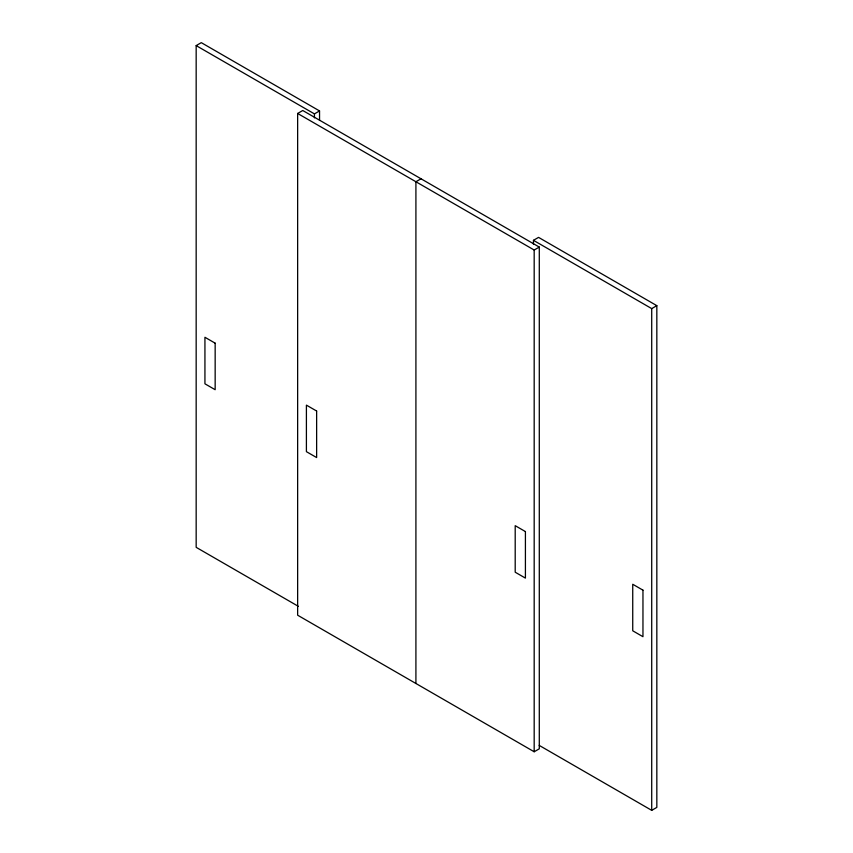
<?xml version="1.0" encoding="UTF-8"?>
<svg xmlns="http://www.w3.org/2000/svg" width="853" height="853" viewBox="0 0 853 853"><rect width="100%" height="100%" fill="white"/><g stroke="black" fill="none" stroke-linecap="round" stroke-linejoin="round"><path stroke-width="1.28" d="M298.369 606.344L196.169 547.338L196.169 45.604L201.287 42.65L319.544 110.933L319.544 120.252M297.644 113.46L302.762 110.506L539.288 247.071L539.288 748.817L534.181 751.76L297.644 615.205L297.644 113.46L534.181 250.025L539.288 247.071M196.169 45.604L314.437 113.886L319.544 110.933M421.019 178.789L415.912 181.742L415.912 683.488M533.456 244.321L533.456 240.322L538.563 237.379L656.831 305.662L656.831 807.396L651.713 810.35L539.192 745.383M533.456 240.322L651.713 308.605L656.831 305.662M651.713 308.605L651.713 810.35M534.181 250.025L534.181 751.76M314.437 113.886L314.437 117.874M215.159 343.173L204.933 337.276L204.933 383.807L215.159 389.704L215.159 343.173M642.959 590.159L632.734 584.262L632.734 630.793L642.959 636.701L642.959 590.159M316.634 411.029L306.408 405.132L306.408 451.663L316.634 457.56L316.634 411.029M525.416 531.579L515.201 525.672L515.201 572.214L525.416 578.11L525.416 531.579"/></g></svg>
